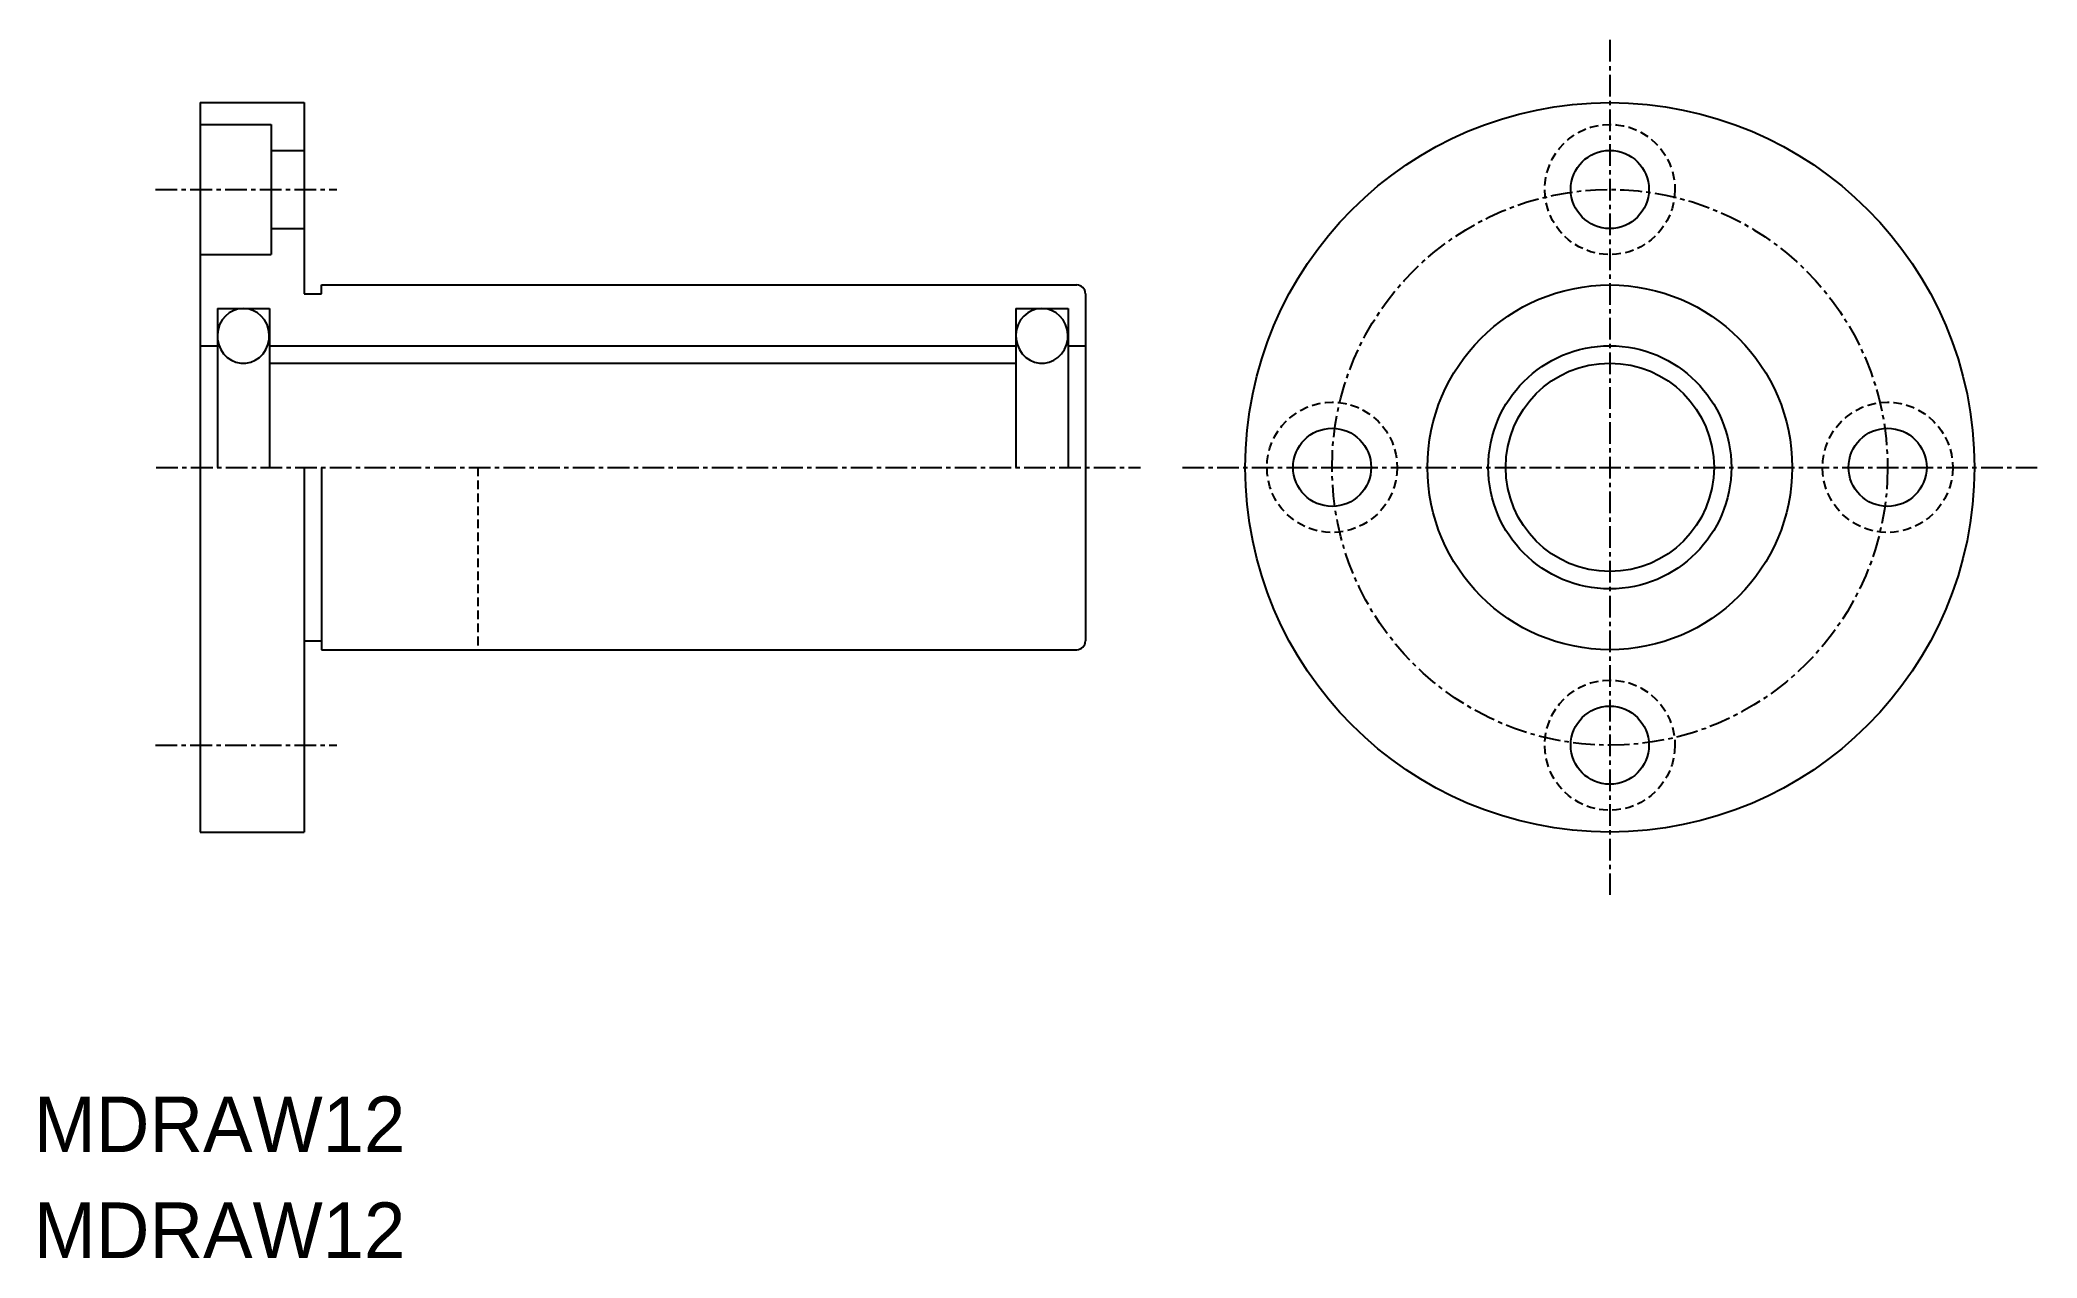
# Model space of a CAD drawing. Extents: x 85 to 200, y 113 to 183.
import ezdxf

# ---------------------------------------------------------------- set-up
doc = ezdxf.new("R2010")
doc.units = 0
doc.linetypes.add('CENTER', pattern=[2, 1.25, -0.25, 0.25, -0.25])
doc.linetypes.add('DASHED', pattern=[0.75, 0.5, -0.25])
doc.layers.get('0').update_dxf_attribs({"linetype": 'CONTINUOUS'})
doc.layers.add('CENTER', color=1, linetype='CENTER')

msp = doc.modelspace()

# ---------------------------------------------------------------- linework, layer by layer
at = {"color": 7, "linetype": 'CONTINUOUS'}
for p, q in [((94.08, 179.83), (94.08, 137.83)), ((94.08, 179.83), (100.08, 179.83)), ((100.08, 179.83), (100.08, 168.83)), ((94.08, 178.58), (98.18, 178.58)), ((98.18, 178.58), (98.18, 171.08)), ((98.18, 177.08), (100.08, 177.08)), ((98.18, 172.58), (100.08, 172.58)), ((94.08, 171.08), (98.18, 171.08)), ((101.08, 169.33), (144.58, 169.33)), ((101.08, 168.83), (101.08, 169.33)), ((95.08, 167.98), (95.08, 158.83)), ((95.08, 167.98), (98.08, 167.98)), ((98.08, 167.98), (98.08, 158.83)), ((100.08, 168.83), (101.08, 168.83)), ((141.08, 167.98), (141.08, 158.83)), ((141.08, 167.98), (144.08, 167.98)), ((141.08, 167.98), (141.08, 158.83)), ((144.08, 167.98), (144.08, 158.83)), ((145.08, 168.83), (145.08, 148.83)), ((94.08, 165.83), (95.08, 165.83)), ((95.08, 165.69), (95.08, 165.69)), ((98.08, 165.83), (141.08, 165.83)), ((144.08, 165.83), (145.08, 165.83)), ((98.08, 164.83), (141.08, 164.83)), ((95.08, 163.4), (95.08, 163.4)), ((100.08, 158.83), (100.08, 137.83)), ((101.08, 158.83), (101.08, 148.33)), ((100.08, 148.83), (101.08, 148.83)), ((101.08, 148.33), (144.58, 148.33)), ((94.08, 137.83), (100.08, 137.83))]:
    msp.add_line(p, q, dxfattribs=at)
at = {"color": 3, "linetype": 'DASHED'}
msp.add_line((110.08, 158.83), (110.08, 148.33), dxfattribs=at)
at = {"color": 7, "linetype": 'CONTINUOUS', "flags": 128}
for points in [[(96.58, 167.98), (96.29, 167.95), (96.02, 167.86), (95.76, 167.73), (95.54, 167.54), (95.35, 167.32), (95.21, 167.06), (95.12, 166.77), (95.08, 166.48), (95.09, 166.18), (95.16, 165.89), (95.28, 165.61), (95.44, 165.37), (95.65, 165.16), (95.89, 165), (96.15, 164.89), (96.43, 164.83), (96.72, 164.83), (97, 164.89), (97.26, 165), (97.5, 165.16), (97.71, 165.37), (97.87, 165.61), (97.99, 165.89), (98.06, 166.18), (98.07, 166.48), (98.03, 166.77), (97.94, 167.06), (97.8, 167.32), (97.61, 167.54), (97.39, 167.73), (97.13, 167.86), (96.86, 167.95)], [(142.58, 167.98), (142.29, 167.95), (142.02, 167.86), (141.76, 167.73), (141.54, 167.54), (141.35, 167.32), (141.21, 167.06), (141.12, 166.77), (141.08, 166.48), (141.09, 166.18), (141.16, 165.89), (141.28, 165.61), (141.44, 165.37), (141.65, 165.16), (141.89, 165), (142.15, 164.89), (142.43, 164.83), (142.72, 164.83), (143, 164.89), (143.26, 165), (143.5, 165.16), (143.71, 165.37), (143.87, 165.61), (143.99, 165.89), (144.06, 166.18), (144.07, 166.48), (144.03, 166.77), (143.94, 167.06), (143.8, 167.32), (143.61, 167.54), (143.39, 167.73), (143.13, 167.86), (142.86, 167.95)]]:
    msp.add_lwpolyline(points, close=True, dxfattribs=at)
at = {"color": 7, "linetype": 'CONTINUOUS'}
for centre, radius in [((175.29, 158.83), 21), ((175.29, 174.83), 2.25), ((175.29, 158.83), 10.5), ((175.29, 158.83), 7), ((175.29, 158.83), 6), ((159.29, 158.83), 2.25), ((191.29, 158.83), 2.25), ((175.29, 142.83), 2.25)]:
    msp.add_circle(centre, radius, dxfattribs=at)
at = {"color": 3, "linetype": 'DASHED'}
for centre in [(175.29, 174.83), (159.29, 158.83), (191.29, 158.83), (175.29, 142.83)]:
    msp.add_circle(centre, 3.75, dxfattribs=at)
at = {"color": 7, "linetype": 'CONTINUOUS'}
for centre, start, end in [((144.58, 168.83), 0, 90), ((144.58, 148.83), 270, 0)]:
    msp.add_arc(centre, 0.5, start, end, dxfattribs=at)
at = {"layer": 'CENTER', "color": 1, "linetype": 'CENTER'}
for p, q in [((175.29, 183.44), (175.29, 134.21)), ((91.52, 174.83), (101.97, 174.83)), ((91.56, 158.83), (148.26, 158.83)), ((150.67, 158.83), (199.9, 158.83)), ((91.52, 142.83), (101.97, 142.83))]:
    msp.add_line(p, q, dxfattribs=at)
msp.add_circle((175.29, 158.83), 16, dxfattribs=at)

# ---------------------------------------------------------------- texts
at = {"color": 7, "linetype": 'CONTINUOUS'}
for p in [(84.51, 119.4), (84.51, 113.3)]:
    msp.add_text('MDRAW12', height=3.2, dxfattribs=at).set_placement(p)

doc.saveas('drawing.dxf')
